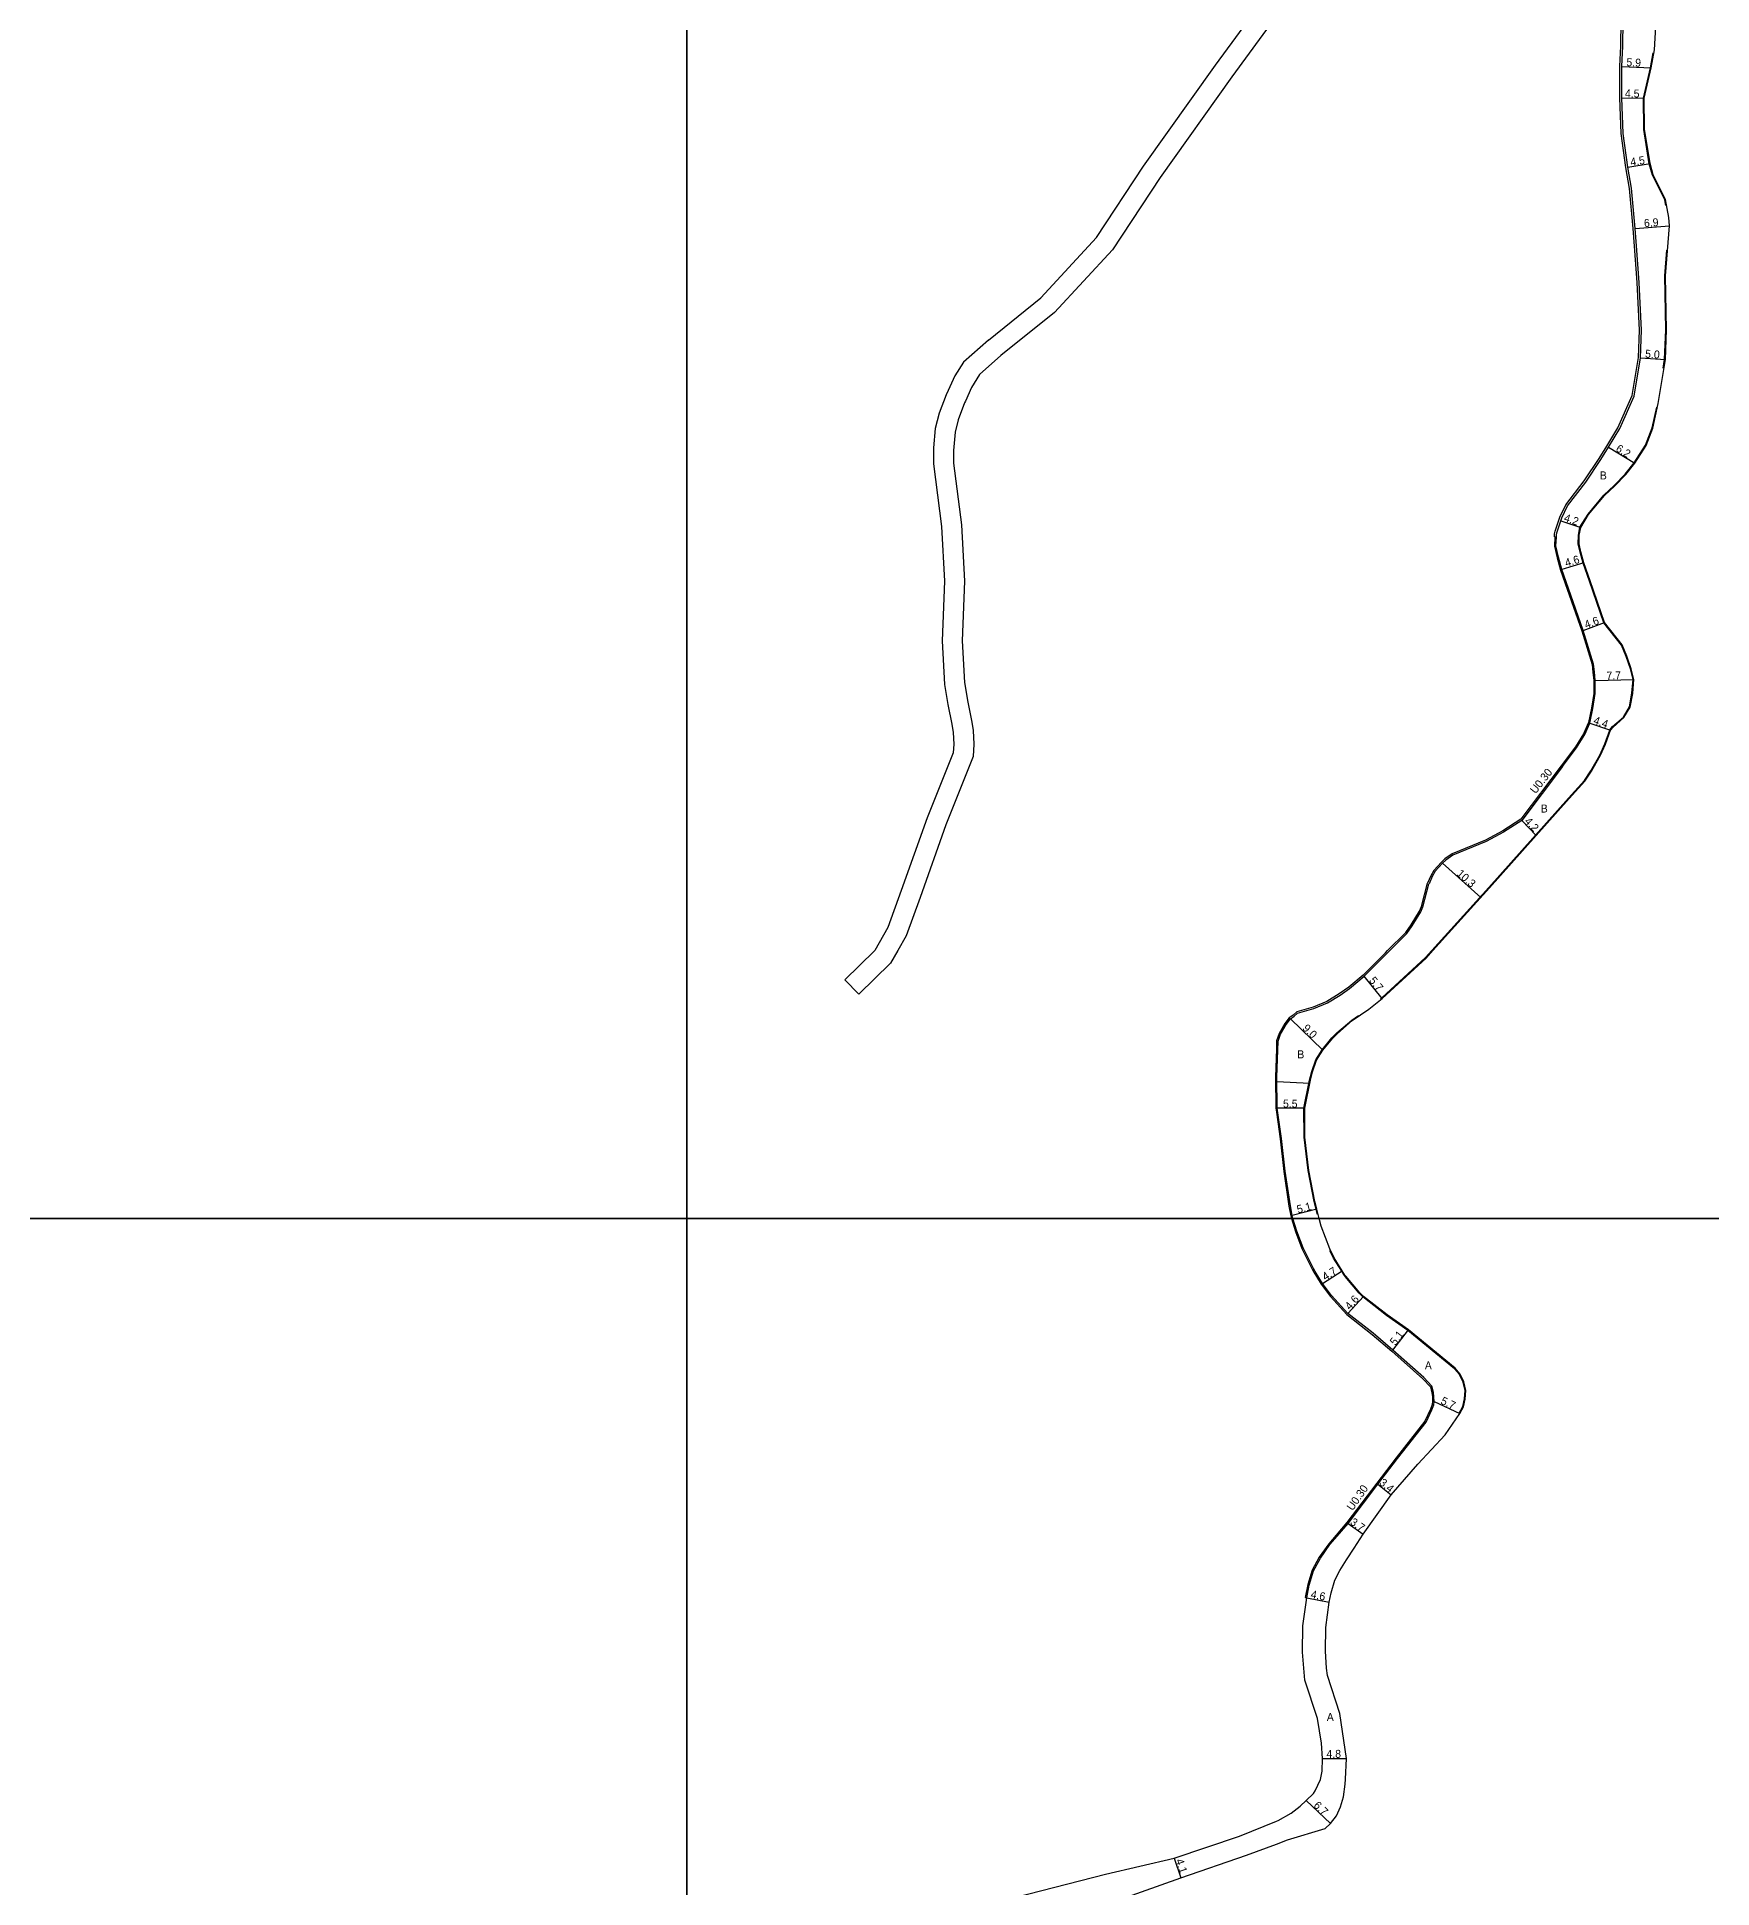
# Model space of a CAD drawing. Header units: metres. Extents: x -28000 to -24000, y -105000 to -102000.
# Drawn here: x -27330 to -26995, y -103933.9 to -103563.8 of the extents above; entities that cross this region are included whole.
import ezdxf

# ---------------------------------------------------------------- set-up
doc = ezdxf.new("R2010")
doc.units = ezdxf.units.M
doc.header["$LTSCALE"] = 2.5
for name, color, linetype in [('側溝・桝', 7, 'Continuous'), ('図郭', 7, 'Continuous'), ('幅員', 7, 'Continuous'), ('歩道・分離帯・安全施設', 7, 'Continuous'), ('舗装', 7, 'Continuous'), ('道路', 7, 'Continuous')]:
    doc.layers.add(name, color=color, linetype=linetype)
doc.styles.get("Standard").update_dxf_attribs({"font": ''})
doc.styles.get('Standard').set_extended_font_data('@MS PGothic')

msp = doc.modelspace()

# ---------------------------------------------------------------- linework, layer by layer
at = {"layer": '側溝・桝'}
for points in [[(-27026.11, -103663.75), (-27026.41, -103663.73), (-27026.51, -103663.73), (-27026.48, -103663.09), (-27026.37, -103662.58), (-27025.61, -103660.34), (-27025.39, -103659.78), (-27024.25, -103657.31), (-27020.56, -103652.53), (-27017.55, -103648.04), (-27016.04, -103645.57), (-27013.8, -103641.88), (-27010.95, -103635.45), (-27009.7, -103627.85), (-27009.48, -103622.36), (-27009.92, -103612.86), (-27010.5, -103605.56), (-27010.77, -103602.06), (-27011.47, -103594.04), (-27012.21, -103589.84), (-27013.15, -103583.08), (-27013.45, -103575.94), (-27013.43, -103569.62), (-27013.23, -103565.58), (-27013.17, -103560.59)], [(-27026.41, -103663.73), (-27026.49, -103665.55), (-27025.95, -103667.87), (-27025.31, -103670.34), (-27023.97, -103674.15), (-27021.05, -103682.52), (-27018.98, -103689.21), (-27018.79, -103690.74), (-27018.63, -103692.45), (-27018.63, -103695), (-27019.1, -103697.99), (-27019.71, -103700.83), (-27020.71, -103703.07), (-27022.31, -103705.72), (-27025.14, -103709.47)], [(-27062.12, -103748.67), (-27060.29, -103746.87), (-27059.87, -103746.45), (-27056.24, -103742.84), (-27055.18, -103741.3), (-27053.48, -103738.56), (-27053.09, -103737.63), (-27051.87, -103732.98)], [(-27062.12, -103748.67), (-27064.75, -103751.36), (-27067.64, -103753.75), (-27069.54, -103755.09), (-27072.02, -103756.59), (-27074.74, -103757.73), (-27078.02, -103758.7), (-27078.74, -103759.35), (-27079.53, -103759.89), (-27080.39, -103761.04), (-27081.57, -103763.01), (-27082.07, -103764.51), (-27082.12, -103766.1)], [(-27082.12, -103766.07), (-27082.3, -103771.73), (-27082.24, -103777.94), (-27082.12, -103778.76)], [(-27082.12, -103778.75), (-27081.38, -103784.07), (-27080.64, -103790.6), (-27079.62, -103797.54), (-27079.25, -103799.51), (-27079.11, -103800)], [(-27079.11, -103800), (-27078.31, -103802.63), (-27077, -103806.01), (-27074.94, -103810.13), (-27074.62, -103810.73), (-27073.15, -103813.15), (-27072.16, -103814.5), (-27071.32, -103815.58), (-27068, -103819.22), (-27062.96, -103823.18), (-27059.01, -103826.57), (-27052.83, -103832.04), (-27051.3, -103833.69), (-27051, -103834.84), (-27050.9, -103835.66), (-27050.86, -103836.57), (-27050.93, -103837.18), (-27051.3, -103838.17), (-27052.44, -103840.56), (-27058.13, -103847.84), (-27062.05, -103852.92), (-27068, -103860.81), (-27070.18, -103863.3), (-27071.64, -103865.04), (-27073.54, -103867.74), (-27074.95, -103870.35), (-27075.83, -103873.22), (-27076.34, -103875.8), (-27076.05, -103875.85)]]:
    msp.add_lwpolyline(points, dxfattribs=at)
at = {"layer": '側溝・桝', "flags": 128}
msp.add_lwpolyline([(-27025.14, -103709.47), (-27033.25, -103720.18), (-27036.81, -103722.48), (-27040.26, -103724.34), (-27046.96, -103727.1), (-27048.4, -103728.11), (-27049.12, -103728.77), (-27050.61, -103730.41), (-27051.21, -103731.5), (-27051.87, -103732.98)], dxfattribs=at)
at = {"layer": '図郭'}
for points in [[(-28000, -103800), (-27200, -103800), (-27200, -103200), (-28000, -103200)], [(-27200, -103800), (-26400, -103800), (-26400, -103200), (-27200, -103200)], [(-28000, -104400), (-27200, -104400), (-27200, -103800), (-28000, -103800)], [(-27200, -104400), (-26400, -104400), (-26400, -103800), (-27200, -103800)]]:
    msp.add_lwpolyline(points, close=True, dxfattribs=at)
at = {"layer": '幅員'}
for points in [[(-27013.03, -103569.63), (-27007.14, -103569.93)], [(-27013.05, -103575.93), (-27008.55, -103575.98)], [(-27011.82, -103589.78), (-27007.38, -103589.06)], [(-27010.37, -103602.02), (-27003.49, -103601.51)], [(-27009.3, -103627.89), (-27004.31, -103628.26)], [(-27015.7, -103645.78), (-27010.4, -103649)], [(-27025.23, -103660.48), (-27021.25, -103661.83)], [(-27020.62, -103668.92), (-27025.02, -103670.26)], [(-27020.77, -103682.43), (-27016.46, -103680.8)], [(-27018.33, -103692.43), (-27010.63, -103692.21)], [(-27019.43, -103700.93), (-27015.27, -103702.38)], [(-27033.04, -103720.4), (-27030.15, -103723.45)], [(-27041.19, -103735.8), (-27048.91, -103728.99)], [(-27060.93, -103755.99), (-27064.55, -103751.58)], [(-27072.84, -103766.36), (-27079.32, -103760.11)], [(-27076.44, -103777.96), (-27081.94, -103777.92)], [(-27074.03, -103798.15), (-27078.96, -103799.44)], [(-27072.9, -103812.99), (-27068.93, -103810.48)], [(-27067.8, -103818.99), (-27064.72, -103815.58)], [(-27058.81, -103826.34), (-27055.71, -103822.29)], [(-27050.56, -103836.58), (-27045.4, -103838.99)], [(-27061.81, -103853.11), (-27059.18, -103855.26)], [(-27067.77, -103861), (-27064.73, -103863.12)], [(-27076.05, -103875.85), (-27071.53, -103876.73)], [(-27072.89, -103907.98), (-27068.09, -103907.96)], [(-27076.14, -103916.41), (-27071.27, -103921.01)], [(-27102.53, -103927.95), (-27101.23, -103931.84)]]:
    msp.add_lwpolyline(points, dxfattribs=at)
at = {"layer": '歩道・分離帯・安全施設'}
for points in [[(-27004.2, -103597.47), (-27004.4, -103596.32), (-27006.88, -103591.37), (-27007.52, -103589.09), (-27008.61, -103582.22), (-27008.7, -103575.97), (-27007.29, -103569.91), (-27006.74, -103566.93)], [(-27004.74, -103629.96), (-27004.46, -103628.25), (-27004.22, -103622.34), (-27004.42, -103611.54), (-27004.02, -103606.41)], [(-27019.2, -103710.51), (-27017.41, -103707.33), (-27016.43, -103705.1), (-27015.41, -103702.33), (-27015.4, -103702.3), (-27014.86, -103701.62), (-27012.71, -103699.76), (-27011.5, -103697.69), (-27010.99, -103694.99), (-27010.78, -103692.22), (-27011.31, -103690.13), (-27012.14, -103687.64), (-27013.1, -103685.37), (-27016.6, -103680.88), (-27019.49, -103672.58), (-27020.76, -103668.96), (-27021.34, -103666.74), (-27021.72, -103665.11), (-27021.67, -103663.38), (-27021.4, -103661.78), (-27019.78, -103659.14), (-27016.61, -103655.35), (-27014.58, -103653.43), (-27012.34, -103651.16), (-27010.52, -103648.91), (-27008.27, -103645.37), (-27006.96, -103641.91), (-27006.05, -103637.75)], [(-27052.27, -103747.85), (-27051.01, -103746.45), (-27039.6, -103733.82), (-27023.66, -103715.95), (-27020.51, -103712.44), (-27019.2, -103710.51)], [(-27061.3, -103756.09), (-27061.03, -103755.87), (-27052.27, -103747.85)], [(-27073.91, -103799.18), (-27074.17, -103798.19), (-27074.58, -103796.64), (-27075.77, -103790.42), (-27076.55, -103783.77), (-27076.59, -103777.94), (-27075.46, -103772.33), (-27075.03, -103770.6), (-27074.21, -103768.28), (-27072.96, -103766.28), (-27071, -103763.9), (-27070.01, -103762.88), (-27067.03, -103760.32), (-27065.72, -103759.42)], [(-27045.54, -103838.93), (-27045.53, -103838.91), (-27044.83, -103837.61), (-27044.48, -103836.09), (-27044.35, -103834.41), (-27044.77, -103832.72), (-27045.46, -103831.22), (-27046.47, -103830.05), (-27055.8, -103822.41), (-27060.06, -103819.42), (-27064.82, -103815.69), (-27065.56, -103814.96), (-27068.35, -103811.64), (-27068.53, -103811.39), (-27069.05, -103810.56), (-27070.7, -103807.94), (-27071.39, -103806.49)]]:
    msp.add_lwpolyline(points, dxfattribs=at)
at = {"layer": '舗装'}
msp.add_lwpolyline([(-27081.99, -103772.64), (-27075.44, -103772.98)], dxfattribs=at)
at = {"layer": '道路'}
for points in [[(-27139.7, -103624.36), (-27129.2, -103615.9), (-27118.08, -103603.85), (-27108.68, -103589.61), (-27094.26, -103569.41), (-27082.12, -103552.7)], [(-27082.12, -103559.5), (-27091, -103571.73), (-27105.38, -103591.87), (-27114.92, -103606.33), (-27126.46, -103618.84), (-27137.19, -103627.47)], [(-27024.9, -103709.65), (-27022.06, -103705.88), (-27020.44, -103703.21), (-27019.43, -103700.93), (-27018.8, -103698.05), (-27018.33, -103695.03), (-27018.33, -103692.43), (-27018.49, -103690.71), (-27018.68, -103689.14), (-27020.77, -103682.43), (-27023.69, -103674.05), (-27025.02, -103670.26), (-27025.66, -103667.8), (-27026.19, -103665.52), (-27026.11, -103663.75), (-27026.08, -103663.14), (-27025.98, -103662.69), (-27025.23, -103660.48), (-27025.02, -103659.93), (-27023.91, -103657.51), (-27020.24, -103652.76), (-27017.21, -103648.26), (-27015.7, -103645.78), (-27013.44, -103642.06), (-27010.56, -103635.57), (-27009.3, -103627.89), (-27009.08, -103622.35), (-27009.52, -103612.83), (-27010.1, -103605.52), (-27010.37, -103602.02), (-27011.07, -103593.99), (-27011.82, -103589.78), (-27012.75, -103583.04), (-27013.05, -103575.93), (-27013.03, -103569.63), (-27012.83, -103565.6), (-27012.77, -103560.59)], [(-27019.07, -103710.59), (-27017.28, -103707.39), (-27016.29, -103705.16), (-27015.27, -103702.38), (-27014.75, -103701.73), (-27012.6, -103699.86), (-27011.36, -103697.74), (-27010.84, -103695.01), (-27010.63, -103692.21), (-27011.16, -103690.08), (-27012, -103687.58), (-27012.97, -103685.3), (-27016.46, -103680.8), (-27019.35, -103672.53), (-27020.62, -103668.92), (-27021.19, -103666.7), (-27021.57, -103665.1), (-27021.52, -103663.39), (-27021.25, -103661.83), (-27019.66, -103659.23), (-27016.5, -103655.45), (-27014.48, -103653.54), (-27012.23, -103651.26), (-27010.4, -103649), (-27008.14, -103645.44), (-27006.82, -103641.95), (-27005.73, -103637.01), (-27004.31, -103628.26), (-27004.07, -103622.34), (-27004.27, -103611.54), (-27003.49, -103601.51), (-27003.62, -103599.85), (-27004.26, -103596.27), (-27006.74, -103591.32), (-27007.38, -103589.06), (-27008.46, -103582.2), (-27008.55, -103575.98), (-27007.14, -103569.93), (-27006.47, -103566.3), (-27006.17, -103560.54)], [(-27139.7, -103624.36), (-27144.71, -103628.75), (-27146.43, -103631.48), (-27147.78, -103634.43), (-27148.16, -103635.33), (-27149.55, -103638.97), (-27150.35, -103642.06), (-27150.72, -103645.93), (-27150.67, -103649.1), (-27149.11, -103661.63), (-27148.49, -103672.59), (-27148.96, -103684.49), (-27148.5, -103693.26), (-27147.79, -103697.21), (-27146.99, -103701.15), (-27146.78, -103702.82), (-27146.63, -103705.19), (-27146.78, -103706.89), (-27151.95, -103719.88), (-27157.13, -103734.44), (-27159.79, -103741.8), (-27162.43, -103746.45), (-27162.46, -103746.5), (-27168.41, -103752.29)], [(-27137.19, -103627.47), (-27141.52, -103631.27), (-27143.09, -103633.81), (-27144.32, -103636.55), (-27144.46, -103636.88), (-27145.75, -103640.3), (-27146.38, -103642.78), (-27146.7, -103646.41), (-27146.66, -103648.95), (-27145.12, -103661.27), (-27144.48, -103672.56), (-27144.96, -103684.47), (-27144.52, -103692.8), (-27143.8, -103696.78), (-27143, -103700.74), (-27142.78, -103702.46), (-27142.6, -103705.15), (-27142.78, -103707.65), (-27148.21, -103721.29), (-27153.37, -103735.81), (-27156.15, -103743.48), (-27157.83, -103746.45), (-27159.26, -103748.97), (-27165.62, -103755.15)], [(-27052.16, -103747.95), (-27050.81, -103746.45), (-27039.49, -103733.92), (-27023.55, -103716.05), (-27020.39, -103712.53), (-27019.07, -103710.59)], [(-27078.79, -103800), (-27078.96, -103799.44), (-27079.32, -103797.49), (-27080.34, -103790.57), (-27081.08, -103784.03), (-27081.94, -103777.92), (-27082, -103771.74), (-27081.77, -103764.57), (-27081.3, -103763.14), (-27080.14, -103761.21), (-27079.32, -103760.11), (-27078.55, -103759.58), (-27077.87, -103758.97), (-27074.64, -103758.01), (-27071.89, -103756.86), (-27069.37, -103755.34), (-27067.46, -103753.99), (-27064.55, -103751.58), (-27061.91, -103748.89), (-27060.08, -103747.08), (-27059.44, -103746.45), (-27056.01, -103743.03), (-27054.93, -103741.46), (-27053.22, -103738.7), (-27052.81, -103737.72), (-27051.59, -103733.11), (-27051.58, -103733.07)], [(-27073.54, -103800), (-27074.03, -103798.15), (-27074.43, -103796.61), (-27075.62, -103790.4), (-27076.4, -103783.76), (-27076.44, -103777.96), (-27075.31, -103772.36), (-27074.89, -103770.65), (-27074.07, -103768.35), (-27072.84, -103766.36), (-27070.89, -103764.01), (-27069.91, -103762.99), (-27066.94, -103760.44), (-27063.61, -103758.15), (-27060.93, -103755.99), (-27052.16, -103747.95)], [(-27165.62, -103755.15), (-27168.41, -103752.29)], [(-27134.2, -103935.75), (-27116.26, -103931.13), (-27102.53, -103927.95), (-27089.49, -103923.51), (-27082.12, -103920.54), (-27081.75, -103920.39), (-27079.16, -103918.94), (-27077.35, -103917.51), (-27076.14, -103916.41), (-27074.69, -103914.96), (-27074.33, -103914.45), (-27073.3, -103912.21), (-27072.98, -103910.53), (-27072.89, -103907.98), (-27073.08, -103904.95), (-27073.9, -103899.98), (-27076.39, -103892.33), (-27076.92, -103886.72), (-27076.83, -103881.44), (-27076.05, -103875.85), (-27075.54, -103873.3), (-27074.68, -103870.47), (-27073.28, -103867.9), (-27071.4, -103865.23), (-27069.95, -103863.5), (-27067.77, -103861), (-27061.81, -103853.11), (-27057.9, -103848.03), (-27052.18, -103840.72), (-27051.02, -103838.29), (-27050.63, -103837.25), (-27050.56, -103836.58), (-27050.6, -103835.64), (-27050.7, -103834.79), (-27051.02, -103833.54), (-27052.62, -103831.82), (-27058.81, -103826.34), (-27062.77, -103822.95), (-27067.8, -103818.99), (-27071.09, -103815.39), (-27071.92, -103814.32), (-27072.9, -103812.99), (-27074.36, -103810.58), (-27074.67, -103809.99), (-27076.73, -103805.89), (-27078.03, -103802.53), (-27078.79, -103800)], [(-27112.99, -103936.07), (-27101.23, -103931.84), (-27088.06, -103927.35), (-27082.12, -103925.1), (-27079.87, -103924.25), (-27072.34, -103921.96), (-27071.27, -103921.01), (-27070.07, -103919.48), (-27069.26, -103917.67), (-27068.7, -103915.65), (-27068.36, -103913.1), (-27068.28, -103912.11), (-27068.09, -103907.96), (-27069.39, -103898.97), (-27071.86, -103891.4), (-27072.09, -103889.95), (-27072.31, -103886.55), (-27072.24, -103881.8), (-27071.53, -103876.73), (-27071.16, -103874.87), (-27070.4, -103872.3), (-27069.39, -103870.4), (-27068.06, -103868.28), (-27066.55, -103865.91), (-27064.73, -103863.12), (-27059.18, -103855.26), (-27053.81, -103849.14), (-27048.34, -103843.27), (-27045.4, -103838.99), (-27044.69, -103837.66), (-27044.33, -103836.12), (-27044.2, -103834.39), (-27044.63, -103832.67), (-27045.33, -103831.14), (-27046.36, -103829.94), (-27055.71, -103822.29), (-27059.97, -103819.3), (-27064.72, -103815.58), (-27065.45, -103814.86), (-27068.23, -103811.55), (-27068.41, -103811.31), (-27068.93, -103810.48), (-27070.57, -103807.87), (-27071.41, -103806.11), (-27073.13, -103801.56), (-27073.54, -103800)]]:
    msp.add_lwpolyline(points, dxfattribs=at)
at = {"layer": '道路', "flags": 128}
msp.add_lwpolyline([(-27024.9, -103709.65), (-27033.04, -103720.4), (-27036.66, -103722.74), (-27040.14, -103724.61), (-27046.82, -103727.37), (-27048.22, -103728.34), (-27048.91, -103728.99), (-27050.36, -103730.59), (-27050.94, -103731.64), (-27051.58, -103733.07)], dxfattribs=at)

# ---------------------------------------------------------------- texts
at = {"layer": '側溝・桝'}
for rotation, p in [(51.6548, (-27030.26, -103715.21)), (55.1205, (-27066.86, -103858.57))]:
    msp.add_text('U0.30', height=1.6, rotation=rotation, dxfattribs=at).set_placement(p)
at = {"layer": '幅員'}
for s, rotation, p in [('5.9', 357.0399, (-27012.13, -103569.57)), ('4.5', 359.4219, (-27012.4, -103575.84)), ('4.5', 9.2022, (-27011.19, -103589.58)), ('6.9', 4.3009, (-27008.53, -103601.78)), ('5.0', 355.7308, (-27008.4, -103627.86)), ('6.2', 328.7174, (-27014.37, -103646.47)), ('4.2', 341.2037, (-27024.73, -103660.54)), ('4.6', 16.9305, (-27024.13, -103669.72)), ('4.6', 20.6539, (-27020.15, -103682.09)), ('7.7', 1.6482, (-27016.08, -103692.27)), ('4.4', 340.7315, (-27018.83, -103701.03)), ('4.2', 313.4704, (-27032.62, -103720.7)), ('10.3', 318.5782, (-27046.18, -103731.26)), ('5.7', 309.3711, (-27063.68, -103752.48)), ('9.0', 315.9979, (-27077.01, -103762.13)), ('5.5', 359.5814, (-27080.79, -103777.83)), ('5.1', 14.6514, (-27077.79, -103799.01)), ('4.7', 32.1656, (-27072.32, -103812.5)), ('4.6', 47.9839, (-27067.4, -103818.41)), ('5.1', 52.4971, (-27058.31, -103825.53)), ('5.7', 334.955, (-27049.39, -103837.02)), ('3.4', 320.7014, (-27061.67, -103853.09)), ('3.7', 325.1188, (-27067.5, -103861.06)), ('4.6', 348.9048, (-27075.34, -103875.88)), ('4.8', 0.1386, (-27072.09, -103907.87)), ('6.7', 316.621, (-27074.8, -103917.54)), ('4.1', 288.3982, (-27102.29, -103928.34))]:
    msp.add_text(s, height=1.6, rotation=rotation, dxfattribs=at).set_placement(p)
at = {"layer": '舗装'}
for s, p in [('B', (-27017.42, -103652.22)), ('B', (-27029.23, -103718.83)), ('B', (-27077.93, -103767.99)), ('A', (-27052.42, -103830.19)), ('A', (-27072.03, -103900.49))]:
    msp.add_text(s, height=1.6, dxfattribs=at).set_placement(p)

doc.saveas('drawing.dxf')
